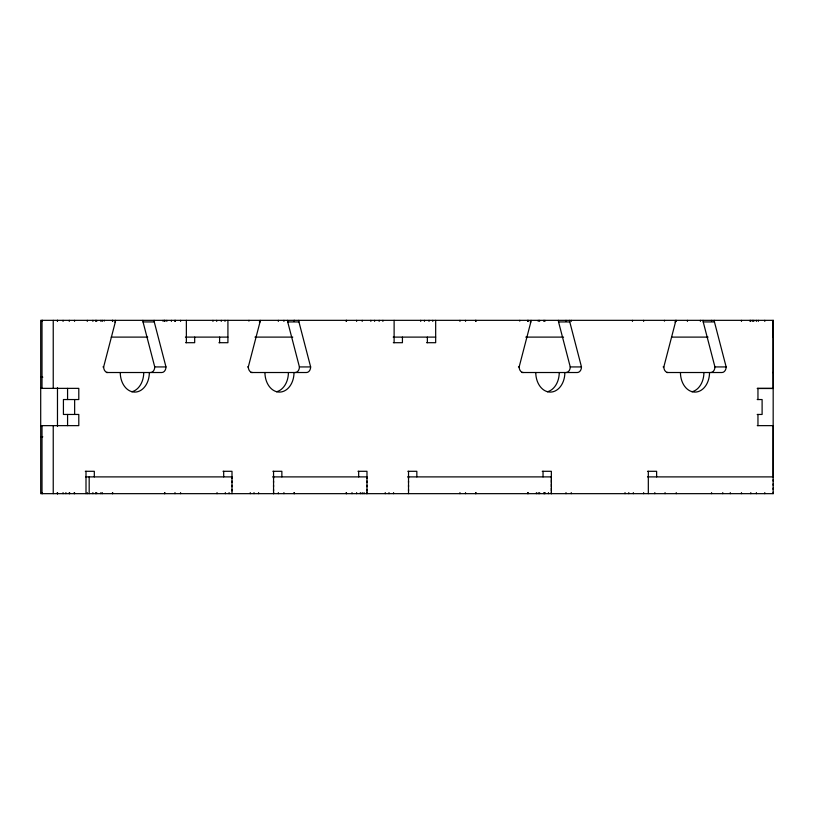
<?xml version="1.0" encoding="UTF-8"?>
<svg xmlns="http://www.w3.org/2000/svg" width="814" height="814" viewBox="0 0 814 814"><rect width="100%" height="100%" fill="white"/><g stroke="black" fill="none" stroke-linecap="round" stroke-linejoin="round"><path stroke-width="1.22" d="M42.013 493.66L42.013 425.641M53.236 493.66L53.236 425.641M67.572 399.542L67.572 388.359M232 490.873L232 489.468M232 486.68L232 485.276M232 482.478L232 481.084M232 478.286L232 476.892L85.674 476.892M273.555 490.873L273.555 489.468M273.555 486.68L273.555 485.276M273.555 482.478L273.555 481.084M273.555 478.286L273.555 476.892M366.982 490.873L366.982 489.468M366.982 486.68L366.982 485.276M366.982 482.478L366.982 481.084M366.982 478.286L366.982 476.892L272.619 476.892M408.526 490.873L408.526 489.468M408.526 486.68L408.526 485.276M408.526 482.478L408.526 481.084M408.526 478.286L408.526 476.892M551.353 490.873L551.353 488.074M551.353 486.68L551.353 483.882M551.353 482.478L551.353 479.69M551.353 478.286L551.353 471.296L542.236 471.296M772.598 337.108L773.3 337.108L773.3 320.34L40.7 320.34L40.7 493.66L773.158 493.66L773.158 492.267M773.158 489.468L773.158 488.074M773.158 485.276L773.158 483.882M773.158 481.084L773.158 479.69M107.794 372.517A5.596 4.151 -90 0 1 103.643 366.931L115.344 321.937A5.596 4.151 -90 0 0 115.517 320.34M252.472 372.517A5.596 4.151 90 0 1 248.311 366.931L260.022 321.937A5.596 4.151 -90 0 0 260.195 320.34M523.31 372.517A5.596 4.151 -90 0 1 519.159 366.931L530.86 321.937A5.596 4.151 -90 0 0 531.033 320.34M667.979 372.517A5.596 4.151 -90 0 1 663.827 366.931L675.528 321.937A5.596 4.151 -90 0 0 675.701 320.34M114.642 321.937L115.344 321.937M142.867 320.34A5.596 4.162 90 0 0 143.04 321.937L154.263 321.937L165.975 366.931A5.596 4.151 -90 0 1 161.813 372.517L106.4 372.517M259.32 321.937L260.022 321.937M287.546 320.34A5.596 4.162 -90 0 0 287.718 321.937L298.942 321.937L310.643 366.931A5.596 4.151 -90 0 1 306.481 372.517L251.068 372.517M530.158 321.937L530.86 321.937M558.384 320.34A5.596 4.162 90 0 0 558.557 321.937L569.78 321.937L581.481 366.931A5.596 4.151 -90 0 1 577.33 372.517L521.906 372.517M674.826 321.937L675.528 321.937M703.052 320.34A5.596 4.162 90 0 0 703.225 321.937L714.448 321.937L726.149 366.931A5.596 4.151 -90 0 1 721.998 372.517L666.89 372.517M111.213 337.108L147.731 337.108M185.429 337.108L227.92 337.108M254.935 337.108L292.786 337.108M393.182 337.108L435.673 337.108M525.742 337.108L563.573 337.108M671.581 337.108L708.078 337.108M185.663 342.704L194.678 342.704L194.678 337.108M218.905 342.704L227.92 342.704L227.92 320.34M393.315 342.704L402.431 342.704L402.431 337.108M426.658 342.704L435.673 342.704L435.673 320.34M102.94 366.931L103.643 366.931M150.59 372.517A5.596 4.151 -90 0 0 154.741 366.931L165.975 366.931M247.609 366.931L248.311 366.931M295.258 372.517A5.596 4.151 -90 0 0 299.42 366.931L310.643 366.931M518.457 366.931L519.159 366.931M566.106 372.517A5.596 4.151 -90 0 0 570.258 366.931L581.481 366.931M663.125 366.931L663.827 366.931M710.775 372.517A5.596 4.151 -90 0 0 714.926 366.931L726.149 366.931M772.639 372.517L773.158 372.517M40.7 377.177L42.806 377.177M40.7 388.359L78.795 388.359L78.795 399.542L63.421 399.542L63.421 414.458L78.795 414.458L78.795 425.641L40.7 425.641M757.254 388.359L773.188 388.359L773.188 320.34L773.158 493.66M757.437 388.502L773.158 388.502M757.193 399.542L762.108 399.542L762.108 414.458L757.193 414.458M757.254 425.641L773.188 425.641L773.158 476.892L647.506 476.892M40.7 436.823L42.806 436.823M85.307 471.296L94.312 471.296L94.312 476.892M222.995 471.296L232 471.296L232 493.66M272.853 471.296L281.868 471.296L281.868 476.892M357.967 471.296L366.982 471.296L366.982 493.66M407.824 471.296L416.839 471.296L416.839 476.892M647.506 471.296L656.623 471.296L656.623 476.892M407.59 476.892L551.353 476.892L551.353 493.66L551.353 492.267M703.225 321.937L714.926 366.931M558.557 321.937L570.258 366.931M287.718 321.937L299.42 366.931M143.04 321.937L154.741 366.931M57.479 320.34L57.479 321.031M57.479 493.142L57.479 493.66L57.479 492.612L57.479 493.66M67.572 414.458L67.572 425.641M764.773 320.34L764.773 321.388M764.773 492.612L764.773 493.66M758.333 320.34L758.333 321.388M757.956 388.359L757.956 399.542M757.956 414.458L757.956 425.641M756.389 320.34L756.389 321.388M756.389 492.612L756.389 493.66M753.764 320.34L753.764 321.388M752.655 320.34L752.655 321.388M750.793 320.34L750.793 321.388M750.793 492.612L750.793 493.66M750.03 320.34L750.03 321.388M741.473 320.34L741.473 321.388M741.473 492.612L741.473 493.66M730.29 492.612L730.29 493.66M722.751 492.612L722.751 493.66M711.568 320.34L711.568 321.388M711.568 492.612L711.568 493.66M700.386 320.34L700.386 321.388M687.423 320.34L687.423 321.388M676.241 320.34L676.241 321.388M676.241 492.612L676.241 493.66M665.058 492.612L665.058 493.66M654.812 492.612L654.812 493.66M648.32 471.296L648.32 493.66M643.63 320.34L643.63 321.388M643.63 492.612L643.63 493.66M633.343 492.612L633.343 493.66M632.447 320.34L632.447 321.388M628.774 492.612L628.774 493.66M625.03 492.612L625.03 493.66M571.265 320.34L571.265 321.388M571.265 492.612L571.265 493.66M565.995 320.34L565.995 321.388M565.995 492.612L565.995 493.66M548.443 492.612L548.443 493.66M544.902 320.34L544.902 321.388M544.902 492.612L544.902 493.66M544.698 492.612L544.698 493.66M543.823 320.34L543.823 321.388M543.823 492.612L543.823 493.66M543.04 471.296L543.04 476.892M539.631 320.34L539.631 321.388M539.631 492.612L539.631 493.66M538.227 320.34L538.227 321.388M538.227 492.612L538.227 493.66M536.385 492.612L536.385 493.66M528.072 320.34L528.072 321.388M528.072 492.612L528.072 493.66M527.838 320.34L527.838 321.388M527.838 492.612L527.838 493.66M475.936 320.34L475.936 321.388M475.936 492.612L475.936 493.66M475.702 320.34L475.702 321.388M475.702 492.612L475.702 493.66M465.547 320.34L465.547 321.388M465.547 492.612L465.547 493.66M459.951 320.34L459.951 321.388M459.951 492.612L459.951 493.66M432.763 320.34L432.763 321.388M429.019 320.34L429.019 321.388M427.36 337.108L427.36 342.704M424.45 320.34L424.45 321.388M420.706 320.34L420.706 321.388M408.526 471.296L408.526 493.66M394.118 320.34L394.118 342.704M393.569 492.612L393.569 493.66M389 492.612L389 493.66M385.256 492.612L385.256 493.66M382.895 320.34L382.895 321.388M379.161 320.34L379.161 321.388M374.593 320.34L374.593 321.388M370.848 320.34L370.848 321.388M366.86 492.612L366.86 493.66M364.062 492.612L364.062 493.66M362.199 320.34L362.199 321.388M362.199 492.612L362.199 493.66M360.327 492.612L360.327 493.66M358.669 471.296L358.669 476.892M356.613 320.34L356.613 321.388M356.613 492.612L356.613 493.66M352.014 492.612L352.014 493.66M346.449 320.34L346.449 321.388M346.449 492.612L346.449 493.66M346.215 320.34L346.215 321.388M346.215 492.612L346.215 493.66M294.312 320.34L294.312 321.388M294.312 492.612L294.312 493.66M294.078 320.34L294.078 321.388M294.078 492.612L294.078 493.66M283.923 320.34L283.923 321.388M283.923 492.612L283.923 493.66M278.327 320.34L278.327 321.388M278.327 492.612L278.327 493.66M273.667 492.612L273.667 493.66M273.555 471.296L273.555 493.66M258.587 492.612L258.587 493.66M254.019 492.612L254.019 493.66M250.274 492.612L250.274 493.66M229.09 492.612L229.09 493.66M225.346 492.612L225.346 493.66M225 320.34L225 321.388M223.687 471.296L223.687 476.892M221.266 320.34L221.266 321.388M219.607 337.108L219.607 342.704M217.033 492.612L217.033 493.66M216.697 320.34L216.697 321.388M212.953 320.34L212.953 321.388M186.365 320.34L186.365 342.704M180.576 320.34L180.576 321.388M180.576 492.612L180.576 493.66M175.142 320.34L175.142 321.388M174.99 320.34L174.99 321.388M174.99 492.612L174.99 493.66M171.398 320.34L171.398 321.388M166.829 320.34L166.829 321.388M164.825 320.34L164.825 321.388M164.825 492.612L164.825 493.66M164.591 320.34L164.591 321.388M164.591 492.612L164.591 493.66M163.095 320.34L163.095 321.388M112.688 320.34L112.688 321.388M112.688 492.612L112.688 493.66M112.454 320.34L112.454 321.388M112.454 492.612L112.454 493.66M102.299 320.34L102.299 321.388M102.299 492.612L102.299 493.66M100.895 320.34L100.895 321.388M100.895 492.612L100.895 493.66M96.703 320.34L96.703 321.388M96.703 492.612L96.703 493.66M95.625 320.34L95.625 321.388M95.625 492.612L95.625 493.66M92.888 320.34L92.888 321.388M92.888 492.612L92.888 493.66M89.184 476.892L89.184 493.66M87.291 320.34L87.291 321.388M87.291 492.612L87.291 493.66M85.999 471.296L85.999 493.66M74.644 399.542L74.644 414.458M74.542 320.34L74.542 321.388M74.542 492.612L74.542 493.66M74.216 492.612L74.216 493.66M69.648 492.612L69.648 493.66M69.271 320.34L69.271 321.388M69.271 492.612L69.271 493.66M65.903 492.612L65.903 493.66M63.065 320.34L63.065 321.388M63.065 492.612L63.065 493.66M57.479 387.668L57.479 426.333M57.418 320.34L57.418 321.388M57.418 492.612L57.418 493.66M53.236 320.34L53.236 388.359M42.297 320.34L42.297 321.388M42.297 492.612L42.297 493.66M42.013 320.34L42.013 388.359M714.448 321.937A5.596 4.162 -90 0 1 714.275 320.34M709.533 372.517A19.567 14.54 -90 0 1 694.993 392.094A19.567 14.54 -90 0 1 680.443 372.517M664.478 320.34A5.596 4.151 -90 0 1 664.438 321.143M569.78 321.937A5.596 4.162 -90 0 1 569.607 320.34M564.865 372.517A19.567 14.54 90 0 1 550.315 392.094A19.567 14.54 90 0 1 535.775 372.517M519.81 320.34A5.596 4.151 -90 0 1 519.759 321.143M298.942 321.937A5.596 4.162 -90 0 1 298.769 320.34M294.017 372.517A19.567 14.54 -90 0 1 279.477 392.094A19.567 14.54 -90 0 1 264.937 372.517M248.972 320.34A5.596 4.151 90 0 1 248.921 321.143M154.263 321.937A5.596 4.162 -90 0 1 154.09 320.34M149.349 372.517A19.567 14.54 -90 0 1 134.809 392.094A19.567 14.54 -90 0 1 120.258 372.517M104.294 320.34A5.596 4.151 -90 0 1 104.253 321.143M143.742 372.517A19.567 14.54 -90 0 1 131.837 391.768M288.41 372.517A19.567 14.54 -90 0 1 276.516 391.768M703.917 372.517A19.567 14.54 -90 0 1 692.022 391.768M559.249 372.517A19.567 14.54 90 0 1 547.354 391.768"/></g></svg>
